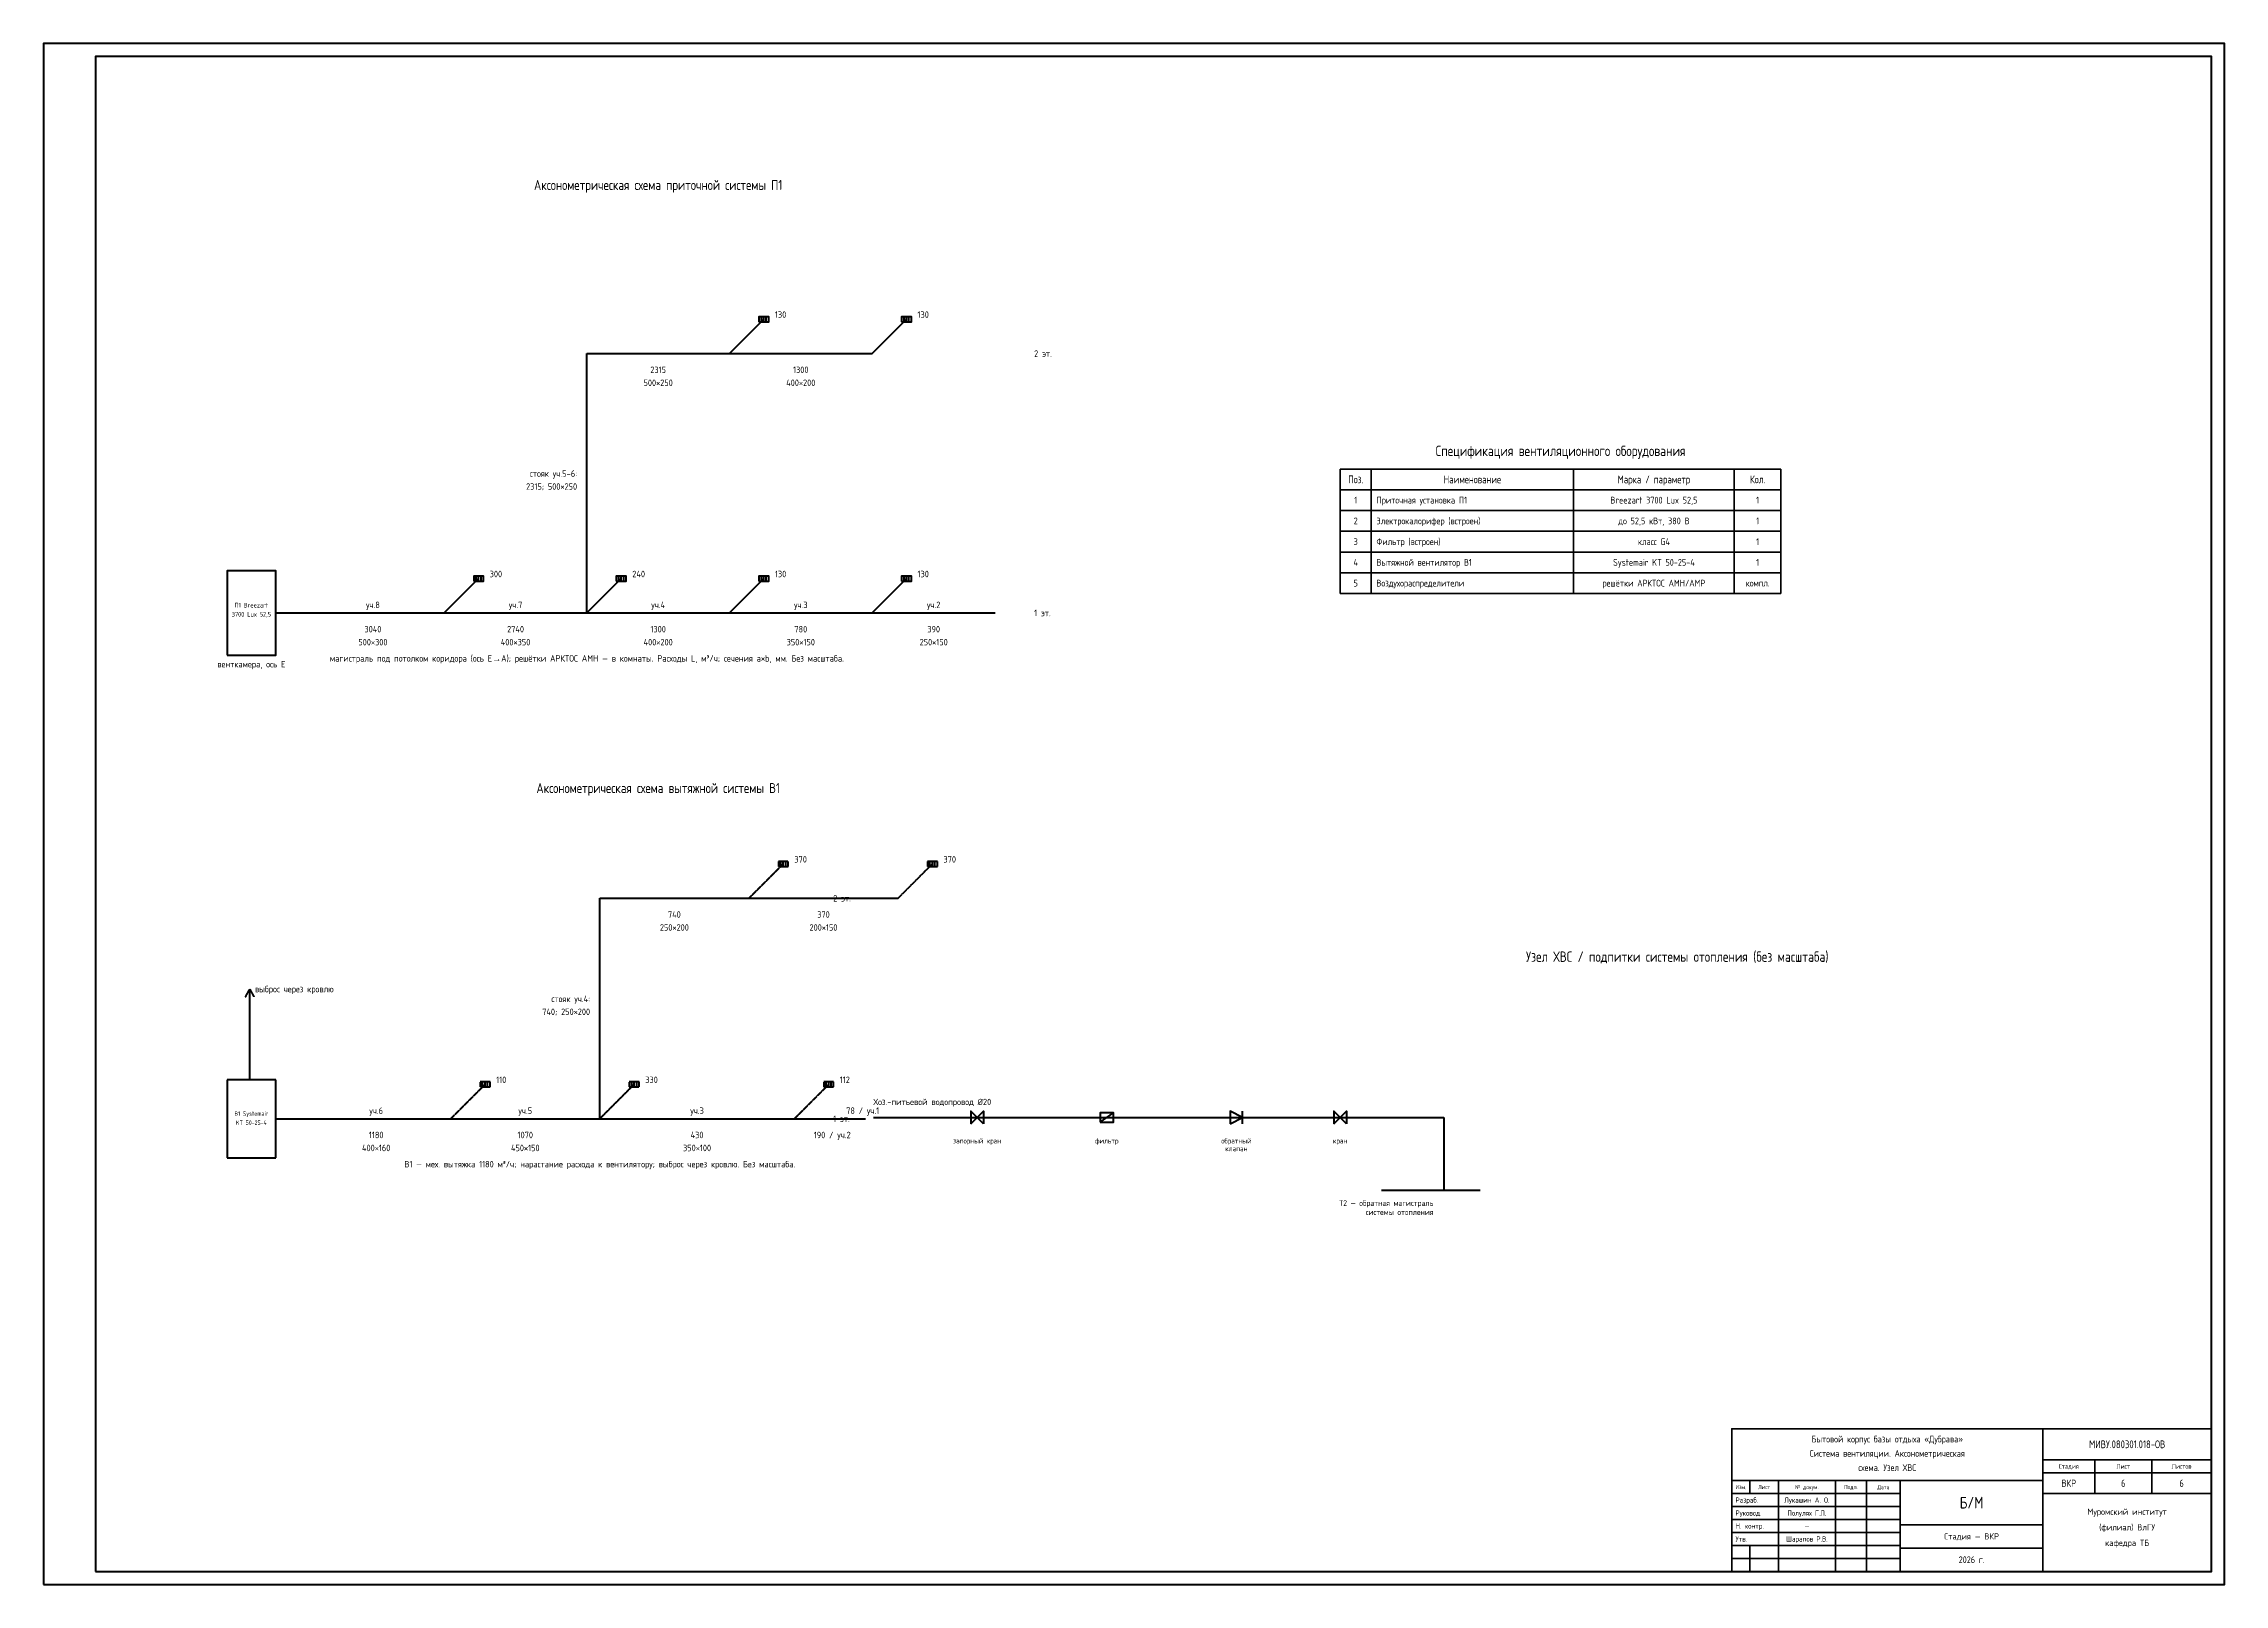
# Model space of a CAD drawing. Header units: millimetres. Extents: x 0 to 84100, y 0 to 59400.
import ezdxf
from ezdxf.enums import TextEntityAlignment as Align

# ---------------------------------------------------------------- set-up
doc = ezdxf.new("R2010")
doc.units = ezdxf.units.MM
doc.linetypes.add('DASHED', pattern=[1.524, 1.27, -0.254])
for name, color, linetype, lineweight in [('HVS', 4, 'CONTINUOUS', 50), ('HVS_TXT', 4, 'CONTINUOUS', 18), ('OTOP2', 1, 'DASHED', 50), ('OTOP_TXT', 1, 'CONTINUOUS', 18), ('RAMKA', 7, 'CONTINUOUS', 35), ('RAMKA_T', 7, 'CONTINUOUS', 100), ('TEXT', 7, 'CONTINUOUS', 25), ('VENT', 5, 'CONTINUOUS', 50), ('VENT2', 4, 'DASHED', 50), ('VENT_TXT', 5, 'CONTINUOUS', 18)]:
    doc.layers.add(name, color=color, linetype=linetype, lineweight=lineweight)
doc.styles.add('GOST', font='gost_type_b.ttf')

msp = doc.modelspace()

# ---------------------------------------------------------------- linework, layer by layer
at = {"layer": 'HVS'}
for p, q in [((32000, 18000), (54000, 18000)), ((40740, 17818), (41260, 18182)), ((46240, 17760), (46240, 18240))]:
    msp.add_line(p, q, dxfattribs=at)
for points in [[(35760, 17760), (36000, 18000), (35760, 18240), (35760, 17760)], [(36240, 17760), (36000, 18000), (36240, 18240), (36240, 17760)], [(40740, 17818), (41260, 17818), (41260, 18182), (40740, 18182), (40740, 17818)], [(45760, 17760), (46240, 18000), (45760, 18240), (45760, 17760)], [(49760, 17760), (50000, 18000), (49760, 18240), (49760, 17760)], [(50240, 17760), (50000, 18000), (50240, 18240), (50240, 17760)]]:
    msp.add_lwpolyline(points, dxfattribs=at)
at = {"layer": 'OTOP2'}
for p, q in [((54000, 18000), (54000, 15200)), ((51600, 15200), (55400, 15200))]:
    msp.add_line(p, q, dxfattribs=at)
at = {"layer": 'RAMKA'}
for p, q in [((50000, 43000), (67000, 43000)), ((50000, 43000), (50000, 38200)), ((51200, 43000), (51200, 38200)), ((59000, 43000), (59000, 38200)), ((65200, 43000), (65200, 38200)), ((67000, 43000), (67000, 38200)), ((50000, 42200), (67000, 42200)), ((50000, 41400), (67000, 41400)), ((50000, 40600), (67000, 40600)), ((50000, 39800), (67000, 39800)), ((50000, 39000), (67000, 39000)), ((50000, 38200), (67000, 38200))]:
    msp.add_line(p, q, dxfattribs=at)
for points in [[(65100, 500), (83600, 500), (83600, 6000), (65100, 6000), (65100, 500)], [(65100, 4000), (77100, 4000), (77100, 6000), (65100, 6000), (65100, 4000)], [(77100, 4800), (83600, 4800), (83600, 6000), (77100, 6000), (77100, 4800)], [(77100, 4300), (79100, 4300), (79100, 4800), (77100, 4800), (77100, 4300)], [(77100, 3500), (79100, 3500), (79100, 4300), (77100, 4300), (77100, 3500)], [(79100, 4300), (81300, 4300), (81300, 4800), (79100, 4800), (79100, 4300)], [(79100, 3500), (81300, 3500), (81300, 4300), (79100, 4300), (79100, 3500)], [(81300, 4300), (83600, 4300), (83600, 4800), (81300, 4800), (81300, 4300)], [(81300, 3500), (83600, 3500), (83600, 4300), (81300, 4300), (81300, 3500)], [(65100, 3500), (65800, 3500), (65800, 4000), (65100, 4000), (65100, 3500)], [(65100, 3000), (66900, 3000), (66900, 3500), (65100, 3500), (65100, 3000)], [(65800, 3500), (66900, 3500), (66900, 4000), (65800, 4000), (65800, 3500)], [(66900, 3500), (69100, 3500), (69100, 4000), (66900, 4000), (66900, 3500)], [(66900, 3000), (69100, 3000), (69100, 3500), (66900, 3500), (66900, 3000)], [(69100, 3500), (70300, 3500), (70300, 4000), (69100, 4000), (69100, 3500)], [(69100, 3000), (70300, 3000), (70300, 3500), (69100, 3500), (69100, 3000)], [(70300, 3500), (71600, 3500), (71600, 4000), (70300, 4000), (70300, 3500)], [(70300, 3000), (71600, 3000), (71600, 3500), (70300, 3500), (70300, 3000)], [(71600, 2300), (77100, 2300), (77100, 4000), (71600, 4000), (71600, 2300)], [(77100, 500), (83600, 500), (83600, 3500), (77100, 3500), (77100, 500)], [(65100, 2500), (66900, 2500), (66900, 3000), (65100, 3000), (65100, 2500)], [(66900, 2500), (69100, 2500), (69100, 3000), (66900, 3000), (66900, 2500)], [(69100, 2500), (70300, 2500), (70300, 3000), (69100, 3000), (69100, 2500)], [(70300, 2500), (71600, 2500), (71600, 3000), (70300, 3000), (70300, 2500)], [(65100, 2000), (66900, 2000), (66900, 2500), (65100, 2500), (65100, 2000)], [(65100, 1500), (66900, 1500), (66900, 2000), (65100, 2000), (65100, 1500)], [(66900, 2000), (69100, 2000), (69100, 2500), (66900, 2500), (66900, 2000)], [(66900, 1500), (69100, 1500), (69100, 2000), (66900, 2000), (66900, 1500)], [(69100, 2000), (70300, 2000), (70300, 2500), (69100, 2500), (69100, 2000)], [(69100, 1500), (70300, 1500), (70300, 2000), (69100, 2000), (69100, 1500)], [(70300, 2000), (71600, 2000), (71600, 2500), (70300, 2500), (70300, 2000)], [(70300, 1500), (71600, 1500), (71600, 2000), (70300, 2000), (70300, 1500)], [(71600, 1400), (77100, 1400), (77100, 2300), (71600, 2300), (71600, 1400)], [(65100, 1000), (65800, 1000), (65800, 1500), (65100, 1500), (65100, 1000)], [(65100, 500), (65800, 500), (65800, 1000), (65100, 1000), (65100, 500)], [(65800, 1000), (66900, 1000), (66900, 1500), (65800, 1500), (65800, 1000)], [(65800, 500), (66900, 500), (66900, 1000), (65800, 1000), (65800, 500)], [(66900, 1000), (69100, 1000), (69100, 1500), (66900, 1500), (66900, 1000)], [(66900, 500), (69100, 500), (69100, 1000), (66900, 1000), (66900, 500)], [(69100, 1000), (70300, 1000), (70300, 1500), (69100, 1500), (69100, 1000)], [(69100, 500), (70300, 500), (70300, 1000), (69100, 1000), (69100, 500)], [(70300, 1000), (71600, 1000), (71600, 1500), (70300, 1500), (70300, 1000)], [(70300, 500), (71600, 500), (71600, 1000), (70300, 1000), (70300, 500)], [(71600, 500), (77100, 500), (77100, 1400), (71600, 1400), (71600, 500)]]:
    msp.add_lwpolyline(points, dxfattribs=at)
at = {"layer": 'RAMKA_T'}
for points in [[(0, 0), (84100, 0), (84100, 59400), (0, 59400), (0, 0)], [(2000, 500), (83600, 500), (83600, 58900), (2000, 58900), (2000, 500)]]:
    msp.add_lwpolyline(points, dxfattribs=at)
at = {"layer": 'VENT'}
for p, q in [((27680.8125, 48680.8125), (27680.8125, 48870.8125)), ((27775.8125, 48680.8125), (27775.8125, 48870.8125)), ((27870.8125, 48680.8125), (27870.8125, 48870.8125)), ((33180.8125, 48680.8125), (33180.8125, 48870.8125)), ((33275.8125, 48680.8125), (33275.8125, 48870.8125)), ((33370.8125, 48680.8125), (33370.8125, 48870.8125)), ((26450, 47450), (27775.8125, 48775.8125)), ((31950, 47450), (33275.8125, 48775.8125)), ((20950, 37450), (20950, 47450)), ((20950, 47450), (26450, 47450)), ((26450, 47450), (31950, 47450)), ((15450, 37450), (16775.8125, 38775.8125)), ((16680.8125, 38680.8125), (16680.8125, 38870.8125)), ((16775.8125, 38680.8125), (16775.8125, 38870.8125)), ((16870.8125, 38680.8125), (16870.8125, 38870.8125)), ((20950, 37450), (22275.8125, 38775.8125)), ((22180.8125, 38680.8125), (22180.8125, 38870.8125)), ((22275.8125, 38680.8125), (22275.8125, 38870.8125)), ((22370.8125, 38680.8125), (22370.8125, 38870.8125)), ((26450, 37450), (27775.8125, 38775.8125)), ((27680.8125, 38680.8125), (27680.8125, 38870.8125)), ((27775.8125, 38680.8125), (27775.8125, 38870.8125)), ((27870.8125, 38680.8125), (27870.8125, 38870.8125)), ((31950, 37450), (33275.8125, 38775.8125)), ((33180.8125, 38680.8125), (33180.8125, 38870.8125)), ((33275.8125, 38680.8125), (33275.8125, 38870.8125)), ((33370.8125, 38680.8125), (33370.8125, 38870.8125)), ((8950, 37450), (9950, 37450)), ((9950, 37450), (15450, 37450)), ((15450, 37450), (20950, 37450)), ((20950, 37450), (26450, 37450)), ((26450, 37450), (31950, 37450)), ((31950, 37450), (36700, 37450))]:
    msp.add_line(p, q, dxfattribs=at)
for points in [[(27585.8125, 48680.8125), (27965.8125, 48680.8125), (27965.8125, 48870.8125), (27585.8125, 48870.8125), (27585.8125, 48680.8125)], [(33085.8125, 48680.8125), (33465.8125, 48680.8125), (33465.8125, 48870.8125), (33085.8125, 48870.8125), (33085.8125, 48680.8125)], [(7075, 35825), (8950, 35825), (8950, 39075), (7075, 39075), (7075, 35825)], [(16585.8125, 38680.8125), (16965.8125, 38680.8125), (16965.8125, 38870.8125), (16585.8125, 38870.8125), (16585.8125, 38680.8125)], [(22085.8125, 38680.8125), (22465.8125, 38680.8125), (22465.8125, 38870.8125), (22085.8125, 38870.8125), (22085.8125, 38680.8125)], [(27585.8125, 38680.8125), (27965.8125, 38680.8125), (27965.8125, 38870.8125), (27585.8125, 38870.8125), (27585.8125, 38680.8125)], [(33085.8125, 38680.8125), (33465.8125, 38680.8125), (33465.8125, 38870.8125), (33085.8125, 38870.8125), (33085.8125, 38680.8125)]]:
    msp.add_lwpolyline(points, dxfattribs=at)
at = {"layer": 'VENT2'}
for p, q in [((27200, 26450), (28525.8125, 27775.8125)), ((28430.8125, 27680.8125), (28430.8125, 27870.8125)), ((28525.8125, 27680.8125), (28525.8125, 27870.8125)), ((28620.8125, 27680.8125), (28620.8125, 27870.8125)), ((32950, 26450), (34275.8125, 27775.8125)), ((34180.8125, 27680.8125), (34180.8125, 27870.8125)), ((34275.8125, 27680.8125), (34275.8125, 27870.8125)), ((34370.8125, 27680.8125), (34370.8125, 27870.8125)), ((21450, 17950), (21450, 26450)), ((21450, 26450), (27200, 26450)), ((27200, 26450), (32950, 26450)), ((7950, 19450), (7950, 22950)), ((16930.8125, 19180.8125), (16930.8125, 19370.8125)), ((17025.8125, 19180.8125), (17025.8125, 19370.8125)), ((17120.8125, 19180.8125), (17120.8125, 19370.8125)), ((22680.8125, 19180.8125), (22680.8125, 19370.8125)), ((22775.8125, 19180.8125), (22775.8125, 19370.8125)), ((22870.8125, 19180.8125), (22870.8125, 19370.8125)), ((30180.8125, 19180.8125), (30180.8125, 19370.8125)), ((30275.8125, 19180.8125), (30275.8125, 19370.8125)), ((30370.8125, 19180.8125), (30370.8125, 19370.8125)), ((15700, 17950), (17025.8125, 19275.8125)), ((21450, 17950), (22775.8125, 19275.8125)), ((28950, 17950), (30275.8125, 19275.8125)), ((8950, 17950), (9950, 17950)), ((9950, 17950), (15700, 17950)), ((15700, 17950), (21450, 17950)), ((21450, 17950), (28950, 17950)), ((28950, 17950), (31700, 17950))]:
    msp.add_line(p, q, dxfattribs=at)
for points in [[(28335.8125, 27680.8125), (28715.8125, 27680.8125), (28715.8125, 27870.8125), (28335.8125, 27870.8125), (28335.8125, 27680.8125)], [(34085.8125, 27680.8125), (34465.8125, 27680.8125), (34465.8125, 27870.8125), (34085.8125, 27870.8125), (34085.8125, 27680.8125)], [(7790, 22650), (7950, 22950), (8110, 22650)], [(7075, 16450), (8950, 16450), (8950, 19450), (7075, 19450), (7075, 16450)], [(16835.8125, 19180.8125), (17215.8125, 19180.8125), (17215.8125, 19370.8125), (16835.8125, 19370.8125), (16835.8125, 19180.8125)], [(22585.8125, 19180.8125), (22965.8125, 19180.8125), (22965.8125, 19370.8125), (22585.8125, 19370.8125), (22585.8125, 19180.8125)], [(30085.8125, 19180.8125), (30465.8125, 19180.8125), (30465.8125, 19370.8125), (30085.8125, 19370.8125), (30085.8125, 19180.8125)]]:
    msp.add_lwpolyline(points, dxfattribs=at)

# ---------------------------------------------------------------- texts
at = {"layer": 'HVS_TXT', "style": 'GOST'}
msp.add_text('Хоз.-питьевой водопровод Ø20', height=240, dxfattribs=at).set_placement((32000, 18600), align=Align.MIDDLE_LEFT)
for s, p in [('запорный кран', (36000, 17100)), ('фильтр', (41000, 17100)), ('обратный', (46000, 17100)), ('клапан', (46000, 16800)), ('кран', (50000, 17100))]:
    msp.add_text(s, height=200, dxfattribs=at).set_placement(p, align=Align.MIDDLE_CENTER)
at = {"layer": 'OTOP_TXT', "style": 'GOST'}
for s, p in [('Т2 — обратная магистраль', (53600, 14700)), ('системы отопления', (53600, 14350))]:
    msp.add_text(s, height=220, dxfattribs=at).set_placement(p, align=Align.MIDDLE_RIGHT)
at = {"layer": 'RAMKA', "style": 'GOST'}
for s, height, p in [('Система вентиляции. Аксонометрическая', 260, (71100, 5050)), ('Бытовой корпус базы отдыха «Дубрава»', 260, (71100, 5600)), ('МИВУ.080301.018-ОВ', 300, (80350, 5400)), ('схема. Узел ХВС', 260, (71100, 4500)), ('Стадия', 180, (78100, 4550)), ('Лист', 180, (80200, 4550)), ('Листов', 180, (82450, 4550)), ('Изм.', 160, (65450, 3750)), ('Лист', 160, (66350, 3750)), ('№ докум.', 160, (68000, 3750)), ('Подп.', 160, (69700, 3750)), ('Дата', 160, (70950, 3750)), ('Б/М', 450, (74350, 3150)), ('ВКР', 280, (78100, 3900)), ('6', 280, (80200, 3900)), ('6', 280, (82450, 3900)), ('Лукашин А. О.', 200, (68000, 3250)), ('Полулях Г.Л.', 200, (68000, 2750)), ('Муромский институт', 240, (80350, 2800)), ('Шарапов Р.В.', 200, (68000, 1750)), ('—', 200, (68000, 2250)), ('Стадия — ВКР', 240, (74350, 1850)), ('(филиал) ВлГУ', 240, (80350, 2200)), ('кафедра ТБ', 240, (80350, 1600)), ('2026 г.', 260, (74350, 950))]:
    msp.add_text(s, height=height, dxfattribs=at).set_placement(p, align=Align.MIDDLE_CENTER)
for s, p in [('Разраб.', (65250, 3250)), ('Руковод.', (65250, 2750)), ('Утв.', (65250, 1750)), ('Н. контр.', (65250, 2250))]:
    msp.add_text(s, height=200, dxfattribs=at).set_placement(p, align=Align.MIDDLE_LEFT)
at = {"layer": 'TEXT', "style": 'GOST'}
for s, height, p in [('Аксонометрическая схема приточной системы П1', 385, (23700, 53950)), ('Спецификация вентиляционного оборудования', 400, (58500, 43700)), ('Поз.', 300, (50600, 42600)), ('Наименование', 300, (55100, 42600)), ('Марка / параметр', 300, (62100, 42600)), ('Кол.', 300, (66100, 42600)), ('1', 260, (50600, 41800)), ('Breezart 3700 Lux 52,5', 260, (62100, 41800)), ('1', 260, (66100, 41800)), ('2', 260, (50600, 41000)), ('до 52,5 кВт, 380 В', 260, (62100, 41000)), ('1', 260, (66100, 41000)), ('4', 260, (50600, 39400)), ('3', 260, (50600, 40200)), ('Systemair KT 50-25-4', 260, (62100, 39400)), ('класс G4', 260, (62100, 40200)), ('1', 260, (66100, 40200)), ('1', 260, (66100, 39400)), ('5', 260, (50600, 38600)), ('решётки АРКТОС АМН/АМР', 260, (62100, 38600)), ('компл.', 260, (66100, 38600)), ('Аксонометрическая схема вытяжной системы В1', 385, (23700, 30700)), ('Узел ХВС / подпитки системы отопления (без масштаба)', 400, (63000, 24200))]:
    msp.add_text(s, height=height, dxfattribs=at).set_placement(p, align=Align.MIDDLE_CENTER)
for s, height, p in [('2 эт.', 250, (38200, 47450)), ('Приточная установка П1', 260, (51400, 41800)), ('Электрокалорифер (встроен)', 260, (51400, 41000)), ('Фильтр (встроен)', 260, (51400, 40200)), ('Вытяжной вентилятор В1', 260, (51400, 39400)), ('Воздухораспределители', 260, (51400, 38600)), ('1 эт.', 250, (38200, 37450)), ('2 эт.', 250, (30450, 26450)), ('1 эт.', 250, (30450, 17950))]:
    msp.add_text(s, height=height, dxfattribs=at).set_placement(p, align=Align.MIDDLE_LEFT)
at = {"layer": 'VENT_TXT', "style": 'GOST'}
for s, p in [('130', (28202.5875, 48952.5875)), ('130', (33702.5875, 48952.5875)), ('300', (17202.5875, 38952.5875)), ('240', (22702.5875, 38952.5875)), ('130', (28202.5875, 38952.5875)), ('130', (33702.5875, 38952.5875)), ('370', (28952.5875, 27952.5875)), ('370', (34702.5875, 27952.5875)), ('выброс через кровлю', (8150, 22950)), ('110', (17452.5875, 19452.5875)), ('330', (23202.5875, 19452.5875)), ('112', (30702.5875, 19452.5875)), ('78 / уч.1', (30950, 18262.5)), ('190 / уч.2', (29700, 17325))]:
    msp.add_text(s, height=250, dxfattribs=at).set_placement(p, align=Align.MIDDLE_LEFT)
for s, height, p in [('500×250', 250, (23700, 46325)), ('2315', 250, (23700, 46825)), ('400×200', 250, (29200, 46325)), ('1300', 250, (29200, 46825)), ('уч.8', 250, (12700, 37762.5)), ('уч.7', 250, (18200, 37762.5)), ('уч.4', 250, (23700, 37762.5)), ('уч.3', 250, (29200, 37762.5)), ('уч.2', 250, (34325, 37762.5)), ('3700 Lux 52,5', 180, (8012.5, 37400)), ('П1 Breezart', 180, (8012.5, 37750)), ('500×300', 250, (12700, 36325)), ('3040', 250, (12700, 36825)), ('400×350', 250, (18200, 36325)), ('2740', 250, (18200, 36825)), ('400×200', 250, (23700, 36325)), ('1300', 250, (23700, 36825)), ('350×150', 250, (29200, 36325)), ('780', 250, (29200, 36825)), ('250×150', 250, (34325, 36325)), ('390', 250, (34325, 36825)), ('венткамера, ось Е', 250, (8012.5, 35475)), ('магистраль под потолком коридора (ось Е→А); решётки АРКТОС АМН — в комнаты. Расходы L, м³/ч; сечения a×b, мм. Без масштаба.', 250, (20950, 35700)), ('250×200', 250, (24325, 25325)), ('740', 250, (24325, 25825)), ('200×150', 250, (30075, 25325)), ('370', 250, (30075, 25825)), ('В1 Systemair', 170, (8012.5, 18150)), ('KT 50-25-4', 170, (8012.5, 17800)), ('уч.6', 250, (12825, 18262.5)), ('уч.5', 250, (18575, 18262.5)), ('уч.3', 250, (25200, 18262.5)), ('400×160', 250, (12825, 16825)), ('1180', 250, (12825, 17325)), ('450×150', 250, (18575, 16825)), ('1070', 250, (18575, 17325)), ('350×100', 250, (25200, 16825)), ('430', 250, (25200, 17325)), ('В1 — мех. вытяжка 1180 м³/ч; нарастание расхода к вентилятору; выброс через кровлю. Без масштаба.', 250, (21450, 16200))]:
    msp.add_text(s, height=height, dxfattribs=at).set_placement(p, align=Align.MIDDLE_CENTER)
for s, p in [('стояк уч.5–6:', (20575, 42825)), ('2315; 500×250', (20575, 42325)), ('740; 250×200', (21075, 22075)), ('стояк уч.4:', (21075, 22575))]:
    msp.add_text(s, height=250, dxfattribs=at).set_placement(p, align=Align.MIDDLE_RIGHT)

doc.saveas('drawing.dxf')
